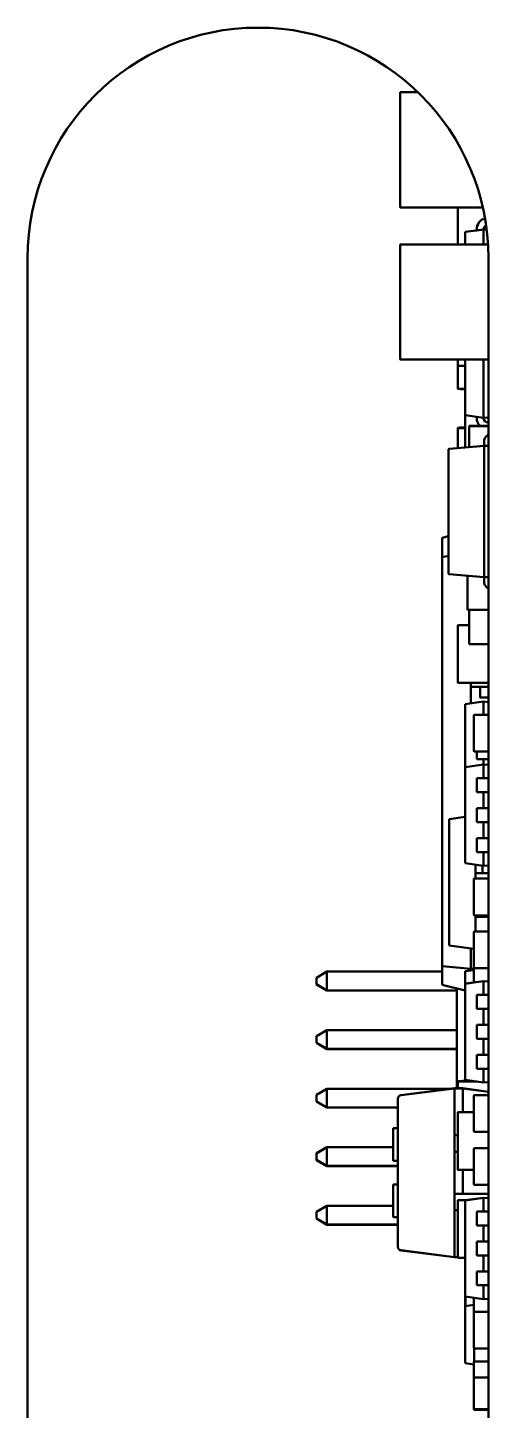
# Model space of a CAD drawing. Header units: millimetres. Extents: x 3100 to 5091, y 868 to 1900.
# Drawn here: x 3481.94 to 3491.94, y 1432.4 to 1462.4 of the extents above; entities that cross this region are included whole.
import ezdxf

# ---------------------------------------------------------------- set-up
doc = ezdxf.new("R2010")
doc.units = ezdxf.units.MM
doc.header["$LTSCALE"] = 1.8
doc.layers.add('외형선(ISO)', color=7, linetype='Continuous', lineweight=50)

msp = doc.modelspace()

# ---------------------------------------------------------------- linework, layer by layer
at = {"layer": '외형선(ISO)'}
for p, q in [((3490.025, 1460.992), (3490.025, 1458.502)), ((3490.03, 1460.998), (3490.409, 1460.998)), ((3490.03, 1460.997), (3490.03, 1460.998)), ((3490.409, 1460.997), (3490.03, 1460.997)), ((3491.817, 1458.497), (3490.03, 1458.497)), ((3491.28, 1457.696), (3491.28, 1458.497)), ((3491.437, 1457.965), (3491.837, 1458.021)), ((3491.687, 1458), (3491.437, 1457.965)), ((3491.437, 1457.696), (3491.437, 1457.965)), ((3491.437, 1457.965), (3491.437, 1457.965)), ((3491.687, 1458), (3491.837, 1458.021)), ((3491.687, 1458.021), (3491.687, 1458.021)), ((3491.687, 1458.021), (3491.687, 1458.021)), ((3491.687, 1458.021), (3491.687, 1458.021)), ((3491.687, 1458.021), (3491.687, 1458.021)), ((3491.687, 1458.021), (3491.687, 1458.021)), ((3491.687, 1458.021), (3491.687, 1458)), ((3491.837, 1458.021), (3491.837, 1457.696)), ((3491.837, 1458.021), (3491.837, 1458.021)), ((3491.837, 1458.021), (3491.902, 1458.014)), ((3491.902, 1458.014), (3491.837, 1458.021)), ((3490.025, 1457.69), (3490.025, 1455.2)), ((3490.03, 1457.696), (3491.931, 1457.696)), ((3490.03, 1457.695), (3490.03, 1457.696)), ((3491.931, 1457.695), (3490.03, 1457.695)), ((3481.94, 1422.396), (3481.94, 1457.396)), ((3491.94, 1457.396), (3491.94, 1422.396)), ((3491.94, 1455.195), (3490.03, 1455.195)), ((3491.28, 1455.062), (3491.28, 1455.195)), ((3491.437, 1453.989), (3491.437, 1455.195)), ((3491.837, 1455.195), (3491.837, 1453.933)), ((3491.275, 1455.057), (3491.275, 1455.057)), ((3491.275, 1455.057), (3491.275, 1454.567)), ((3491.437, 1455.062), (3491.28, 1455.062)), ((3491.28, 1455.062), (3491.28, 1455.062)), ((3491.437, 1454.562), (3491.28, 1454.562)), ((3491.837, 1453.933), (3491.437, 1453.989)), ((3491.437, 1453.289), (3491.437, 1453.989)), ((3491.275, 1453.712), (3491.275, 1453.712)), ((3491.275, 1453.712), (3491.275, 1453.275)), ((3491.28, 1453.712), (3491.437, 1453.712)), ((3491.525, 1453.757), (3491.525, 1453.756)), ((3491.94, 1453.757), (3491.525, 1453.757)), ((3491.94, 1453.756), (3491.525, 1453.756)), ((3491.525, 1453.756), (3491.525, 1453.297)), ((3491.525, 1453.756), (3491.94, 1453.756)), ((3491.525, 1453.756), (3491.525, 1453.756)), ((3491.525, 1453.756), (3491.525, 1453.756)), ((3491.94, 1453.756), (3491.525, 1453.756)), ((3491.687, 1453.933), (3491.687, 1453.954)), ((3491.837, 1453.933), (3491.94, 1453.943)), ((3491.934, 1453.833), (3491.94, 1453.832)), ((3491.934, 1453.833), (3491.94, 1453.832)), ((3491.934, 1453.833), (3491.94, 1453.833)), ((3491.934, 1453.833), (3491.94, 1453.833)), ((3491.934, 1453.833), (3491.94, 1453.833)), ((3491.934, 1453.833), (3491.94, 1453.833)), ((3491.847, 1453.325), (3491.847, 1453.425)), ((3491.847, 1453.425), (3491.847, 1453.425)), ((3491.072, 1452.789), (3491.072, 1453.239)), ((3491.072, 1453.239), (3491.072, 1453.239)), ((3491.847, 1453.325), (3491.09, 1453.259)), ((3491.847, 1453.325), (3491.847, 1453.325)), ((3491.847, 1450.495), (3491.847, 1453.305)), ((3491.847, 1453.305), (3491.847, 1453.305)), ((3491.867, 1453.325), (3491.94, 1453.325)), ((3491.072, 1450.561), (3491.072, 1452.789)), ((3491.072, 1451.365), (3490.937, 1451.332)), ((3491.072, 1451.363), (3490.937, 1451.331)), ((3490.937, 1451.332), (3490.937, 1451.331)), ((3490.937, 1451.331), (3490.937, 1450.918)), ((3491.072, 1450.932), (3490.937, 1450.918)), ((3490.937, 1450.918), (3490.938, 1442.043)), ((3491.847, 1450.475), (3491.09, 1450.541)), ((3491.49, 1450.154), (3491.49, 1450.506)), ((3491.847, 1450.495), (3491.847, 1450.495)), ((3491.847, 1450.375), (3491.847, 1450.475)), ((3491.94, 1450.475), (3491.847, 1450.475)), ((3491.49, 1450.154), (3491.49, 1449.766)), ((3491.94, 1449.766), (3491.49, 1449.766)), ((3491.525, 1449.766), (3491.525, 1449.021)), ((3491.275, 1449.431), (3491.275, 1448.191)), ((3491.525, 1449.436), (3491.28, 1449.436)), ((3491.28, 1449.436), (3491.525, 1449.436)), ((3491.28, 1449.436), (3491.28, 1449.436)), ((3491.94, 1449.021), (3491.525, 1449.021)), ((3491.94, 1448.186), (3491.28, 1448.186)), ((3491.562, 1448.186), (3491.562, 1448.106)), ((3491.562, 1447.856), (3491.562, 1448.106)), ((3491.713, 1448.096), (3491.94, 1448.096)), ((3491.762, 1448.096), (3491.762, 1447.866)), ((3491.437, 1447.721), (3491.837, 1447.778)), ((3491.437, 1447.722), (3491.837, 1447.778)), ((3491.437, 1447.721), (3491.437, 1447.722)), ((3491.437, 1446.359), (3491.437, 1447.721)), ((3491.562, 1447.856), (3491.562, 1447.739)), ((3491.562, 1447.856), (3491.562, 1447.856)), ((3491.834, 1447.866), (3491.94, 1447.866)), ((3491.837, 1447.778), (3491.837, 1447.493)), ((3491.837, 1447.778), (3491.837, 1447.778)), ((3491.94, 1447.767), (3491.837, 1447.778)), ((3491.94, 1447.767), (3491.837, 1447.778)), ((3491.625, 1447.477), (3491.625, 1447.477)), ((3491.625, 1446.709), (3491.625, 1447.477)), ((3491.94, 1447.493), (3491.641, 1447.493)), ((3491.641, 1447.493), (3491.94, 1447.493)), ((3491.641, 1447.493), (3491.641, 1447.493)), ((3491.94, 1447.493), (3491.641, 1447.493)), ((3491.641, 1447.493), (3491.641, 1447.493)), ((3491.641, 1446.693), (3491.94, 1446.693)), ((3491.687, 1446.693), (3491.687, 1446.528)), ((3491.837, 1446.528), (3491.837, 1446.415)), ((3491.929, 1446.528), (3491.94, 1446.528)), ((3491.837, 1446.415), (3491.437, 1446.359)), ((3491.837, 1446.415), (3491.437, 1446.358)), ((3491.437, 1446.358), (3491.437, 1446.359)), ((3491.437, 1444.271), (3491.437, 1446.358)), ((3491.837, 1446.415), (3491.837, 1446.415)), ((3491.837, 1446.415), (3491.837, 1446.115)), ((3491.837, 1446.415), (3491.94, 1446.404)), ((3491.837, 1446.415), (3491.94, 1446.404)), ((3491.687, 1446.115), (3491.837, 1446.115)), ((3491.687, 1445.815), (3491.687, 1446.115)), ((3491.94, 1446.115), (3491.929, 1446.115)), ((3491.934, 1446.115), (3491.94, 1446.115)), ((3491.837, 1445.815), (3491.837, 1445.465)), ((3491.94, 1445.815), (3491.929, 1445.815)), ((3491.687, 1445.465), (3491.837, 1445.465)), ((3491.687, 1445.165), (3491.687, 1445.465)), ((3491.94, 1445.465), (3491.929, 1445.465)), ((3491.934, 1445.465), (3491.94, 1445.465)), ((3491.087, 1445.227), (3491.437, 1445.277)), ((3491.087, 1445.228), (3491.437, 1445.277)), ((3491.087, 1445.227), (3491.087, 1445.228)), ((3491.087, 1442.489), (3491.087, 1445.227)), ((3491.837, 1445.165), (3491.837, 1444.815)), ((3491.94, 1445.165), (3491.929, 1445.165)), ((3491.687, 1444.815), (3491.837, 1444.815)), ((3491.687, 1444.515), (3491.687, 1444.815)), ((3491.94, 1444.815), (3491.929, 1444.815)), ((3491.934, 1444.815), (3491.94, 1444.815)), ((3491.837, 1444.515), (3491.837, 1444.215)), ((3491.94, 1444.515), (3491.929, 1444.515)), ((3491.437, 1444.271), (3491.837, 1444.215)), ((3491.662, 1444.239), (3491.662, 1444.058)), ((3491.812, 1444.058), (3491.812, 1444.218)), ((3491.94, 1444.225), (3491.837, 1444.215)), ((3491.625, 1443.927), (3491.625, 1443.926)), ((3491.625, 1443.158), (3491.625, 1443.926)), ((3491.94, 1443.943), (3491.641, 1443.943)), ((3491.641, 1443.943), (3491.94, 1443.943)), ((3491.641, 1443.943), (3491.641, 1443.943)), ((3491.641, 1443.942), (3491.94, 1443.942)), ((3491.641, 1443.942), (3491.641, 1443.942)), ((3491.662, 1444.058), (3491.812, 1444.058)), ((3491.662, 1444.058), (3491.662, 1443.943)), ((3491.908, 1444.058), (3491.94, 1444.058)), ((3491.94, 1444.058), (3491.911, 1444.058)), ((3491.94, 1443.142), (3491.641, 1443.142)), ((3491.662, 1443.142), (3491.662, 1443.108)), ((3491.662, 1443.108), (3491.812, 1443.108)), ((3491.662, 1443.108), (3491.662, 1442.794)), ((3491.812, 1443.108), (3491.812, 1443.142)), ((3491.908, 1443.108), (3491.94, 1443.108)), ((3491.94, 1443.108), (3491.911, 1443.108)), ((3491.625, 1442.778), (3491.625, 1442.778)), ((3491.625, 1442.01), (3491.625, 1442.778)), ((3491.94, 1442.794), (3491.641, 1442.794)), ((3491.641, 1442.794), (3491.94, 1442.794)), ((3491.641, 1442.794), (3491.641, 1442.794)), ((3491.94, 1442.794), (3491.641, 1442.794)), ((3491.641, 1442.794), (3491.641, 1442.794)), ((3491.625, 1442.413), (3491.087, 1442.489)), ((3491.563, 1441.981), (3491.563, 1442.422)), ((3491.563, 1441.981), (3490.938, 1442.043)), ((3490.938, 1442.043), (3490.938, 1441.631)), ((3491.625, 1441.686), (3491.625, 1442.01)), ((3491.641, 1441.994), (3491.94, 1441.994)), ((3488.207, 1441.79), (3488.436, 1441.922)), ((3488.436, 1441.921), (3488.207, 1441.789)), ((3488.207, 1441.789), (3488.436, 1441.921)), ((3488.436, 1441.921), (3488.207, 1441.789)), ((3488.207, 1441.789), (3488.207, 1441.79)), ((3488.207, 1441.789), (3488.207, 1441.789)), ((3488.207, 1441.647), (3488.207, 1441.789)), ((3488.207, 1441.789), (3488.207, 1441.789)), ((3490.938, 1441.922), (3488.436, 1441.922)), ((3488.436, 1441.921), (3488.436, 1441.922)), ((3488.436, 1441.921), (3490.938, 1441.921)), ((3488.436, 1441.921), (3488.436, 1441.921)), ((3488.436, 1441.921), (3490.938, 1441.921)), ((3488.436, 1441.515), (3488.436, 1441.921)), ((3490.938, 1441.921), (3488.436, 1441.921)), ((3488.436, 1441.921), (3488.436, 1441.921)), ((3491.625, 1441.957), (3491.437, 1441.93)), ((3491.625, 1441.956), (3491.437, 1441.93)), ((3491.437, 1441.66), (3491.437, 1441.93)), ((3491.437, 1441.93), (3491.437, 1441.93)), ((3491.837, 1441.716), (3491.437, 1441.66)), ((3491.837, 1441.716), (3491.437, 1441.659)), ((3491.563, 1441.981), (3491.563, 1441.948)), ((3491.625, 1441.981), (3491.563, 1441.981)), ((3491.837, 1441.716), (3491.837, 1441.716)), ((3491.837, 1441.716), (3491.837, 1441.416)), ((3491.837, 1441.716), (3491.94, 1441.705)), ((3491.837, 1441.716), (3491.94, 1441.705)), ((3488.207, 1441.644), (3488.207, 1441.647)), ((3488.207, 1441.647), (3488.436, 1441.515)), ((3488.207, 1441.644), (3488.436, 1441.512)), ((3488.436, 1441.512), (3488.436, 1441.515)), ((3488.436, 1441.515), (3491.255, 1441.515)), ((3488.436, 1441.512), (3491.255, 1441.512)), ((3491.437, 1441.511), (3490.938, 1441.631)), ((3491.255, 1441.555), (3491.255, 1439.391)), ((3491.437, 1441.659), (3491.437, 1441.66)), ((3491.437, 1439.572), (3491.437, 1441.659)), ((3491.687, 1441.416), (3491.837, 1441.416)), ((3491.687, 1441.116), (3491.687, 1441.416)), ((3491.94, 1441.416), (3491.929, 1441.416)), ((3491.934, 1441.416), (3491.94, 1441.416)), ((3491.837, 1441.116), (3491.837, 1440.766)), ((3491.94, 1441.116), (3491.929, 1441.116)), ((3488.207, 1440.52), (3488.436, 1440.652)), ((3488.436, 1440.651), (3488.207, 1440.519)), ((3488.436, 1440.651), (3488.207, 1440.519)), ((3488.207, 1440.519), (3488.436, 1440.651)), ((3488.207, 1440.519), (3488.207, 1440.52)), ((3488.207, 1440.519), (3488.207, 1440.519)), ((3488.207, 1440.519), (3488.207, 1440.519)), ((3488.207, 1440.377), (3488.207, 1440.519)), ((3488.436, 1440.652), (3491.255, 1440.652)), ((3488.436, 1440.651), (3488.436, 1440.652)), ((3491.255, 1440.651), (3488.436, 1440.651)), ((3488.436, 1440.651), (3488.436, 1440.651)), ((3491.255, 1440.651), (3488.436, 1440.651)), ((3488.436, 1440.245), (3488.436, 1440.651)), ((3488.436, 1440.651), (3491.255, 1440.651)), ((3488.436, 1440.651), (3488.436, 1440.651)), ((3491.687, 1440.766), (3491.837, 1440.766)), ((3491.687, 1440.466), (3491.687, 1440.766)), ((3491.94, 1440.766), (3491.929, 1440.766)), ((3491.934, 1440.766), (3491.94, 1440.766)), ((3488.207, 1440.374), (3488.207, 1440.377)), ((3488.207, 1440.377), (3488.436, 1440.245)), ((3488.207, 1440.374), (3488.436, 1440.242)), ((3488.436, 1440.242), (3488.436, 1440.245)), ((3488.436, 1440.245), (3491.255, 1440.245)), ((3488.436, 1440.242), (3491.255, 1440.242)), ((3491.837, 1440.466), (3491.837, 1440.116)), ((3491.94, 1440.466), (3491.929, 1440.466)), ((3491.687, 1440.116), (3491.837, 1440.116)), ((3491.687, 1439.816), (3491.687, 1440.116)), ((3491.94, 1440.116), (3491.929, 1440.116)), ((3491.934, 1440.116), (3491.94, 1440.116)), ((3491.837, 1439.816), (3491.837, 1439.516)), ((3491.94, 1439.816), (3491.929, 1439.816)), ((3488.207, 1439.25), (3488.436, 1439.382)), ((3488.436, 1439.381), (3488.207, 1439.249)), ((3488.436, 1439.381), (3488.207, 1439.249)), ((3488.207, 1439.249), (3488.436, 1439.381)), ((3488.436, 1439.382), (3491.132, 1439.382)), ((3488.436, 1439.381), (3488.436, 1439.382)), ((3491.131, 1439.381), (3488.436, 1439.381)), ((3488.436, 1439.381), (3488.436, 1439.381)), ((3491.129, 1439.381), (3488.436, 1439.381)), ((3488.436, 1438.975), (3488.436, 1439.381)), ((3488.436, 1439.381), (3491.13, 1439.381)), ((3488.436, 1439.381), (3488.436, 1439.381)), ((3490.047, 1439.244), (3491.203, 1439.391)), ((3491.203, 1439.389), (3490.047, 1439.243)), ((3491.383, 1439.391), (3491.203, 1439.391)), ((3491.203, 1439.391), (3491.203, 1439.389)), ((3491.203, 1439.389), (3491.383, 1439.389)), ((3491.203, 1439.389), (3491.203, 1438.374)), ((3491.275, 1439.537), (3491.275, 1439.536)), ((3491.275, 1439.536), (3491.275, 1439.391)), ((3491.28, 1439.536), (3491.69, 1439.536)), ((3491.94, 1439.312), (3491.383, 1439.391)), ((3491.383, 1439.389), (3491.383, 1439.391)), ((3491.383, 1438.87), (3491.383, 1439.389)), ((3491.383, 1439.389), (3491.94, 1439.311)), ((3491.437, 1439.572), (3491.837, 1439.516)), ((3491.94, 1439.526), (3491.837, 1439.516)), ((3488.207, 1439.249), (3488.207, 1439.25)), ((3488.207, 1439.249), (3488.207, 1439.249)), ((3488.207, 1439.249), (3488.207, 1439.249)), ((3488.207, 1439.107), (3488.207, 1439.249)), ((3488.207, 1439.104), (3488.207, 1439.107)), ((3488.207, 1439.107), (3488.436, 1438.975)), ((3488.207, 1439.104), (3488.436, 1438.972)), ((3489.977, 1439.164), (3489.977, 1439.165)), ((3489.977, 1435.955), (3489.977, 1439.164)), ((3491.625, 1439.228), (3491.625, 1439.227)), ((3491.625, 1438.459), (3491.625, 1439.227)), ((3491.94, 1439.244), (3491.641, 1439.244)), ((3491.641, 1439.244), (3491.94, 1439.244)), ((3491.641, 1439.244), (3491.641, 1439.244)), ((3491.641, 1439.243), (3491.94, 1439.243)), ((3491.641, 1439.243), (3491.641, 1439.243)), ((3488.436, 1438.972), (3488.436, 1438.975)), ((3488.436, 1438.975), (3489.977, 1438.975)), ((3488.436, 1438.972), (3489.977, 1438.972)), ((3491.275, 1438.865), (3491.275, 1437.625)), ((3491.625, 1438.87), (3491.28, 1438.87)), ((3491.28, 1438.87), (3491.625, 1438.87)), ((3491.28, 1438.87), (3491.28, 1438.87)), ((3489.977, 1438.526), (3489.877, 1438.526)), ((3489.877, 1438.526), (3489.877, 1438.526)), ((3489.977, 1438.526), (3489.877, 1438.526)), ((3489.877, 1437.814), (3489.877, 1438.526)), ((3491.94, 1438.443), (3491.641, 1438.443)), ((3488.207, 1437.98), (3488.436, 1438.112)), ((3488.436, 1438.111), (3488.207, 1437.979)), ((3488.436, 1438.111), (3488.207, 1437.979)), ((3488.207, 1437.979), (3488.436, 1438.111)), ((3488.436, 1438.112), (3489.877, 1438.112)), ((3488.436, 1438.111), (3488.436, 1438.112)), ((3489.877, 1438.111), (3488.436, 1438.111)), ((3488.436, 1438.111), (3488.436, 1438.111)), ((3489.877, 1438.111), (3488.436, 1438.111)), ((3488.436, 1437.705), (3488.436, 1438.111)), ((3488.436, 1438.111), (3489.877, 1438.111)), ((3488.436, 1438.111), (3488.436, 1438.111)), ((3491.203, 1438.374), (3491.275, 1438.374)), ((3491.203, 1438.014), (3491.203, 1438.374)), ((3491.275, 1438.374), (3491.266, 1438.374)), ((3491.94, 1438.095), (3491.641, 1438.095)), ((3491.641, 1438.095), (3491.94, 1438.095)), ((3491.641, 1438.095), (3491.641, 1438.095)), ((3491.94, 1438.095), (3491.641, 1438.095)), ((3491.641, 1438.095), (3491.641, 1438.095)), ((3488.207, 1437.979), (3488.207, 1437.98)), ((3488.207, 1437.979), (3488.207, 1437.979)), ((3488.207, 1437.979), (3488.207, 1437.979)), ((3488.207, 1437.837), (3488.207, 1437.979)), ((3488.207, 1437.834), (3488.207, 1437.837)), ((3488.207, 1437.837), (3488.436, 1437.705)), ((3488.207, 1437.834), (3488.436, 1437.702)), ((3489.977, 1437.814), (3489.877, 1437.814)), ((3491.203, 1438.014), (3491.203, 1437.104)), ((3491.266, 1438.014), (3491.275, 1438.014)), ((3491.625, 1438.079), (3491.625, 1438.079)), ((3491.625, 1437.311), (3491.625, 1438.079)), ((3488.436, 1437.702), (3488.436, 1437.705)), ((3488.436, 1437.705), (3489.977, 1437.705)), ((3488.436, 1437.702), (3489.977, 1437.702)), ((3491.625, 1437.62), (3491.28, 1437.62)), ((3491.383, 1437.104), (3491.383, 1437.62)), ((3489.977, 1437.306), (3489.877, 1437.306)), ((3489.877, 1437.306), (3489.877, 1437.306)), ((3489.977, 1437.306), (3489.877, 1437.306)), ((3489.877, 1436.594), (3489.877, 1437.306)), ((3491.641, 1437.295), (3491.94, 1437.295)), ((3491.203, 1437.104), (3491.383, 1437.104)), ((3491.203, 1436.744), (3491.203, 1437.104)), ((3491.94, 1437.104), (3491.266, 1437.104)), ((3491.275, 1436.96), (3491.275, 1435.72)), ((3491.467, 1436.965), (3491.28, 1436.965)), ((3491.28, 1436.965), (3491.468, 1436.965)), ((3491.28, 1436.965), (3491.28, 1436.965)), ((3491.383, 1437.104), (3491.94, 1437.104)), ((3491.837, 1437.017), (3491.437, 1436.961)), ((3491.837, 1437.017), (3491.437, 1436.96)), ((3491.437, 1436.96), (3491.437, 1436.961)), ((3491.437, 1434.873), (3491.437, 1436.96)), ((3491.837, 1437.017), (3491.837, 1437.017)), ((3491.837, 1437.017), (3491.837, 1436.717)), ((3491.837, 1437.017), (3491.94, 1437.006)), ((3491.837, 1437.017), (3491.94, 1437.006)), ((3488.207, 1436.71), (3488.436, 1436.842)), ((3488.436, 1436.841), (3488.207, 1436.709)), ((3488.436, 1436.841), (3488.207, 1436.709)), ((3488.207, 1436.709), (3488.436, 1436.841)), ((3488.207, 1436.709), (3488.207, 1436.71)), ((3488.207, 1436.709), (3488.207, 1436.709)), ((3488.207, 1436.709), (3488.207, 1436.709)), ((3488.207, 1436.567), (3488.207, 1436.709)), ((3488.436, 1436.842), (3489.877, 1436.842)), ((3488.436, 1436.841), (3488.436, 1436.842)), ((3489.877, 1436.841), (3488.436, 1436.841)), ((3488.436, 1436.841), (3488.436, 1436.841)), ((3489.877, 1436.841), (3488.436, 1436.841)), ((3488.436, 1436.435), (3488.436, 1436.841)), ((3488.436, 1436.841), (3489.877, 1436.841)), ((3488.436, 1436.841), (3488.436, 1436.841)), ((3489.977, 1436.594), (3489.877, 1436.594)), ((3491.203, 1436.744), (3491.203, 1435.729)), ((3491.266, 1436.744), (3491.275, 1436.744)), ((3491.687, 1436.717), (3491.837, 1436.717)), ((3491.687, 1436.417), (3491.687, 1436.717)), ((3491.94, 1436.717), (3491.929, 1436.717)), ((3491.934, 1436.717), (3491.94, 1436.717)), ((3488.207, 1436.564), (3488.207, 1436.567)), ((3488.207, 1436.567), (3488.436, 1436.435)), ((3488.207, 1436.564), (3488.436, 1436.432)), ((3488.436, 1436.432), (3488.436, 1436.435)), ((3488.436, 1436.435), (3489.977, 1436.435)), ((3488.436, 1436.432), (3489.977, 1436.432)), ((3491.837, 1436.417), (3491.837, 1436.067)), ((3491.94, 1436.417), (3491.929, 1436.417)), ((3491.687, 1436.067), (3491.837, 1436.067)), ((3491.687, 1435.767), (3491.687, 1436.067)), ((3491.94, 1436.067), (3491.929, 1436.067)), ((3491.934, 1436.067), (3491.94, 1436.067)), ((3489.977, 1435.952), (3489.977, 1435.955)), ((3490.047, 1435.876), (3491.203, 1435.729)), ((3490.047, 1435.872), (3491.203, 1435.726)), ((3491.203, 1435.729), (3491.203, 1435.726)), ((3491.203, 1435.729), (3491.275, 1435.729)), ((3491.203, 1435.726), (3491.275, 1435.726)), ((3491.437, 1435.715), (3491.28, 1435.715)), ((3491.837, 1435.767), (3491.837, 1435.417)), ((3491.94, 1435.767), (3491.929, 1435.767)), ((3491.687, 1435.417), (3491.837, 1435.417)), ((3491.687, 1435.117), (3491.687, 1435.417)), ((3491.94, 1435.417), (3491.929, 1435.417)), ((3491.934, 1435.417), (3491.94, 1435.417)), ((3491.837, 1435.117), (3491.837, 1434.817)), ((3491.94, 1435.117), (3491.929, 1435.117)), ((3491.437, 1434.873), (3491.837, 1434.817)), ((3491.437, 1434.664), (3491.437, 1434.873)), ((3491.445, 1434.665), (3491.445, 1434.872)), ((3491.625, 1434.529), (3491.625, 1434.846)), ((3491.94, 1434.827), (3491.837, 1434.817)), ((3491.437, 1434.664), (3491.625, 1434.691)), ((3491.625, 1434.69), (3491.437, 1434.664)), ((3491.437, 1433.426), (3491.437, 1434.664)), ((3491.437, 1434.664), (3491.437, 1434.664)), ((3491.625, 1434.529), (3491.625, 1434.528)), ((3491.625, 1433.76), (3491.625, 1434.528)), ((3491.94, 1434.545), (3491.641, 1434.545)), ((3491.641, 1434.545), (3491.94, 1434.545)), ((3491.641, 1434.545), (3491.641, 1434.545)), ((3491.641, 1434.544), (3491.94, 1434.544)), ((3491.641, 1434.544), (3491.641, 1434.544)), ((3491.629, 1433.468), (3491.629, 1433.75)), ((3491.94, 1433.744), (3491.641, 1433.744)), ((3491.625, 1433.4), (3491.437, 1433.426)), ((3491.625, 1433.468), (3491.625, 1433.468)), ((3491.625, 1433.468), (3491.625, 1433.134)), ((3491.641, 1433.468), (3491.94, 1433.468)), ((3491.625, 1432.444), (3491.625, 1433.134)), ((3491.641, 1433.118), (3491.94, 1433.118)), ((3491.625, 1432.429), (3491.625, 1432.444)), ((3491.94, 1432.428), (3491.641, 1432.428)), ((3491.94, 1432.413), (3491.641, 1432.413))]:
    msp.add_line(p, q, dxfattribs=at)
for centre, radius, start, end in [((3486.94, 1457.396), 5, 0, 180), ((3490.03, 1460.992), 0.005, 90, 180.0058), ((3491.937, 1458.021), 0.25, 106.8729, 180), ((3491.937, 1458.021), 0.25, 106.8706, 180), ((3491.937, 1458.021), 0.25, 106.868, 180), ((3491.937, 1458.021), 0.25, 106.8657, 180), ((3491.937, 1458.021), 0.25, 106.863, 180), ((3491.937, 1458.021), 0.25, 106.8608, 180), ((3491.937, 1458.021), 0.1, 118.8852, 180), ((3490.03, 1457.69), 0.005, 90, 180.0058), ((3491.28, 1455.057), 0.005, 90, 180), ((3491.937, 1453.933), 0.25, 180, 224.7205), ((3491.937, 1453.933), 0.1, 180.0326, 268), ((3491.937, 1453.933), 0.1, 180.0652, 268), ((3491.937, 1453.933), 0.1, 180.1033, 268), ((3491.937, 1453.933), 0.1, 180.1359, 268), ((3491.937, 1453.933), 0.1, 180.1739, 268), ((3491.937, 1453.933), 0.1, 180.2065, 268), ((3491.092, 1453.239), 0.02, 95, 180), ((3491.092, 1450.561), 0.02, 180, 265), ((3491.28, 1449.431), 0.005, 90, 180.0142), ((3491.641, 1447.477), 0.016, 90, 180), ((3491.641, 1447.477), 0.016, 90, 180), ((3491.641, 1446.709), 0.016, 180, 270), ((3491.641, 1443.927), 0.016, 90, 180), ((3491.641, 1443.926), 0.016, 90, 180), ((3491.641, 1443.158), 0.016, 180, 270), ((3491.641, 1442.778), 0.016, 90, 180), ((3491.641, 1442.778), 0.016, 90, 180), ((3491.641, 1442.01), 0.016, 180, 270), ((3491.641, 1439.228), 0.016, 90, 180), ((3491.641, 1439.227), 0.016, 90, 180), ((3491.28, 1438.865), 0.005, 90, 180.0142), ((3491.641, 1438.459), 0.016, 180, 270), ((3491.641, 1438.079), 0.016, 90, 180), ((3491.641, 1438.079), 0.016, 90, 180), ((3491.641, 1437.311), 0.016, 180, 270), ((3491.28, 1436.96), 0.005, 90, 180.0142), ((3491.641, 1434.529), 0.016, 90, 180), ((3491.641, 1434.528), 0.016, 90, 180), ((3491.641, 1433.76), 0.016, 180, 270), ((3491.641, 1433.134), 0.016, 180, 270), ((3491.641, 1432.444), 0.016, 180, 270), ((3491.641, 1432.429), 0.016, 180, 270)]:
    msp.add_arc(centre, radius, start, end, dxfattribs=at)
for centre, major_axis, ratio, start_param, end_param in [((3737.698, 1702.122), (-246.418, -247.56), 0.000134, 0.000154, 0.001655), ((3491.867, 1453.325), (-0.02, 0), 0.00019, 6.283184, 7.853982), ((3491.848, 1453.305), (-0.0009, 0.02), 0.043646, 0.001696, 1.567572), ((3491.848, 1450.495), (-0.0009, -0.02), 0.043629, 4.715993, 6.281868), ((3491.937, 1446.528), (-0.25, 0), 0.00019, 6.283183, 7.819074), ((3491.937, 1446.115), (-0.25, 0), 0.00019, 0, 1.53589), ((3491.937, 1446.115), (-0.1, 0), 0.00019, 6.283183, 7.819074), ((3491.937, 1445.815), (-0.25, 0), 0.00019, 0, 1.53589), ((3491.937, 1445.465), (-0.25, 0), 0.00019, 0, 1.53589), ((3491.937, 1445.465), (-0.1, 0), 0.00019, 6.283183, 7.819074), ((3491.937, 1445.165), (-0.25, 0), 0.00019, 0, 1.53589), ((3491.937, 1444.815), (-0.25, 0), 0.00019, 0, 1.53589), ((3491.937, 1444.815), (-0.1, 0), 0.00019, 6.283183, 7.819074), ((3491.937, 1444.515), (-0.25, 0), 0.00019, 0, 1.53589), ((3491.912, 1444.058), (-0.25, 0), 0.00019, 6.283183, 7.836527), ((3491.912, 1444.058), (-0.1, 0), 0.00019, 0, 1.553343), ((3491.912, 1443.108), (-0.25, 0), 0.00019, 6.283183, 7.836527), ((3491.912, 1443.108), (-0.1, 0), 0.00019, 0, 1.553343), ((3491.937, 1441.416), (-0.25, 0), 0.00019, 0, 1.53589), ((3491.937, 1441.416), (-0.1, 0), 0.00019, 6.283183, 7.819074), ((3491.937, 1441.116), (-0.25, 0), 0.00019, 0, 1.53589), ((3491.937, 1440.766), (-0.25, 0), 0.00019, 0, 1.53589), ((3491.937, 1440.766), (-0.1, 0), 0.00019, 6.283183, 7.819074), ((3491.937, 1440.466), (-0.25, 0), 0.00019, 0, 1.53589), ((3491.937, 1440.116), (-0.25, 0), 0.00019, 0, 1.53589), ((3491.937, 1440.116), (-0.1, 0), 0.00019, 6.283183, 7.819074), ((3491.937, 1439.816), (-0.25, 0), 0.00019, 0, 1.53589), ((3490.057, 1439.165), (0, -0.08), 0.99981, 3.267383, 4.712389), ((3490.057, 1439.164), (0.08, 0), 0.99981, 1.696587, 3.141593), ((3491.293, 1438.374), (-0.09, 0), 0.00019, 0, 1.264357), ((3491.293, 1438.014), (-0.09, 0), 0.00019, 6.283183, 7.547541), ((3491.293, 1437.104), (-0.09, 0), 0.00019, 0, 1.264357), ((3491.293, 1436.744), (-0.09, 0), 0.00019, 6.283183, 7.547541), ((3491.937, 1436.717), (-0.25, 0), 0.00019, 0, 1.53589), ((3491.937, 1436.717), (-0.1, 0), 0.00019, 6.283183, 7.819074), ((3491.937, 1436.417), (-0.25, 0), 0.00019, 0, 1.53589), ((3491.937, 1436.067), (-0.25, 0), 0.00019, 0, 1.53589), ((3491.937, 1436.067), (-0.1, 0), 0.00019, 6.283183, 7.819074), ((3490.057, 1435.955), (0, -0.08), 0.99981, 4.712389, 6.157395), ((3490.057, 1435.952), (0, -0.08), 0.99981, 4.712389, 6.157395), ((3491.937, 1435.767), (-0.25, 0), 0.00019, 0, 1.53589), ((3491.937, 1435.417), (-0.25, 0), 0.00019, 0, 1.53589), ((3491.937, 1435.417), (-0.1, 0), 0.00019, 6.283183, 7.819074), ((3491.937, 1435.117), (-0.25, 0), 0.00019, 0, 1.53589), ((3491.641, 1433.468), (-0.016, 0), 0.00019, 6.283183, 7.853981)]:
    msp.add_ellipse(centre, major_axis=major_axis, ratio=ratio, start_param=start_param, end_param=end_param, dxfattribs=at)
for points, knots in [([(3490.025, 1458.502), (3490.025, 1458.502), (3490.025, 1458.502), (3490.025, 1458.502), (3490.025, 1458.5), (3490.027, 1458.497), (3490.03, 1458.497)], [-0.0000046412, -0.0000046412, -0.0000046412, -0.0000046412, 0.0000103529, 0.0000103529, 0.0000103529, 0.0009549771, 0.0009549771, 0.0009549771, 0.0009549771]), ([(3490.025, 1455.2), (3490.025, 1455.2), (3490.025, 1455.2), (3490.025, 1455.2), (3490.025, 1455.198), (3490.027, 1455.195), (3490.03, 1455.195)], [-0.0000046412, -0.0000046412, -0.0000046412, -0.0000046412, 0.0000103529, 0.0000103529, 0.0000103529, 0.0009549771, 0.0009549771, 0.0009549771, 0.0009549771]), ([(3491.28, 1454.562), (3491.279, 1454.562), (3491.277, 1454.563), (3491.276, 1454.564), (3491.276, 1454.564), (3491.276, 1454.565), (3491.276, 1454.566), (3491.275, 1454.566), (3491.275, 1454.566), (3491.275, 1454.566), (3491.275, 1454.567), (3491.275, 1454.567), (3491.275, 1454.567), (3491.275, 1454.567), (3491.275, 1454.567), (3491.275, 1454.567), (3491.275, 1454.567), (3491.275, 1454.567), (3491.275, 1454.567), (3491.275, 1454.567), (3491.275, 1454.567), (3491.275, 1454.567)], [0.0000000028, 0.0000000028, 0.0000000028, 0.0000000028, 0.0004738719, 0.0004738719, 0.0004738719, 0.0007108064, 0.0007108064, 0.0007108064, 0.0008292737, 0.0008292737, 0.0008292737, 0.0008885073, 0.0008885073, 0.0008885073, 0.0009181242, 0.0009181242, 0.0009181242, 0.0009329326, 0.0009329326, 0.0009329326, 0.000947741, 0.000947741, 0.000947741, 0.000947741]), ([(3491.437, 1454.551), (3491.416, 1454.552), (3491.395, 1454.554), (3491.358, 1454.556), (3491.341, 1454.557), (3491.32, 1454.559), (3491.315, 1454.559), (3491.306, 1454.56), (3491.302, 1454.56), (3491.296, 1454.561), (3491.294, 1454.561), (3491.29, 1454.561), (3491.288, 1454.561), (3491.285, 1454.562), (3491.284, 1454.562), (3491.282, 1454.562), (3491.281, 1454.562), (3491.28, 1454.562), (3491.28, 1454.562), (3491.28, 1454.562)], [0.11520008, 0.11520008, 0.11520008, 0.11520008, 0.12153578, 0.12153578, 0.12649045, 0.12649045, 0.12802377, 0.12802377, 0.1294304, 0.1294304, 0.13021905, 0.13021905, 0.13181055, 0.13181055, 0.13337898, 0.13337898, 0.13736046, 0.13736046, 0.13780476, 0.13780476, 0.13780476, 0.13780476]), ([(3491.28, 1453.717), (3491.279, 1453.717), (3491.277, 1453.716), (3491.276, 1453.716), (3491.276, 1453.715), (3491.276, 1453.715), (3491.276, 1453.714), (3491.275, 1453.714), (3491.275, 1453.713), (3491.275, 1453.713), (3491.275, 1453.713), (3491.275, 1453.713), (3491.275, 1453.713), (3491.275, 1453.713), (3491.275, 1453.713), (3491.275, 1453.713), (3491.275, 1453.713), (3491.275, 1453.713), (3491.275, 1453.712), (3491.275, 1453.712), (3491.275, 1453.712), (3491.275, 1453.712)], [0.0000203744, 0.0000203744, 0.0000203744, 0.0000203744, 0.0004738719, 0.0004738719, 0.0004738719, 0.0007108064, 0.0007108064, 0.0007108064, 0.0008292737, 0.0008292737, 0.0008292737, 0.0008885073, 0.0008885073, 0.0008885073, 0.0009181242, 0.0009181242, 0.0009181242, 0.0009329326, 0.0009329326, 0.0009329326, 0.000947741, 0.000947741, 0.000947741, 0.000947741]), ([(3491.28, 1453.718), (3491.281, 1453.718), (3491.281, 1453.718), (3491.284, 1453.718), (3491.286, 1453.718), (3491.291, 1453.718), (3491.292, 1453.719), (3491.295, 1453.719), (3491.297, 1453.719), (3491.303, 1453.719), (3491.308, 1453.72), (3491.318, 1453.721), (3491.323, 1453.721), (3491.34, 1453.722), (3491.351, 1453.723), (3491.387, 1453.725), (3491.412, 1453.727), (3491.437, 1453.728)], [0, 0, 0, 0, 0.00393122, 0.00393122, 0.00689551, 0.00689551, 0.00769576, 0.00769576, 0.00848803, 0.00848803, 0.0100965, 0.0100965, 0.01167408, 0.01167408, 0.01506064, 0.01506064, 0.02260568, 0.02260568, 0.02260568, 0.02260568]), ([(3491.94, 1453.564), (3491.929, 1453.559), (3491.919, 1453.553), (3491.896, 1453.537), (3491.885, 1453.526), (3491.867, 1453.5), (3491.859, 1453.486), (3491.85, 1453.456), (3491.847, 1453.441), (3491.847, 1453.425)], [3.532247, 3.532247, 3.532247, 3.532247, 3.769911, 3.769911, 4.08407, 4.08407, 4.39823, 4.39823, 4.712389, 4.712389, 4.712389, 4.712389]), ([(3491.94, 1450.236), (3491.929, 1450.241), (3491.919, 1450.247), (3491.896, 1450.263), (3491.885, 1450.274), (3491.867, 1450.299), (3491.859, 1450.314), (3491.85, 1450.343), (3491.847, 1450.359), (3491.847, 1450.375)], [0.390655, 0.390655, 0.390655, 0.390655, 0.628319, 0.628319, 0.942478, 0.942478, 1.256637, 1.256637, 1.570796, 1.570796, 1.570796, 1.570796]), ([(3491.275, 1448.191), (3491.275, 1448.191), (3491.275, 1448.191), (3491.275, 1448.191), (3491.275, 1448.189), (3491.277, 1448.186), (3491.28, 1448.186)], [-0.0000046349, -0.0000046349, -0.0000046349, -0.0000046349, 0.0000103556, 0.0000103556, 0.0000103556, 0.0009547571, 0.0009547571, 0.0009547571, 0.0009547571]), ([(3491.713, 1448.096), (3491.693, 1448.096), (3491.674, 1448.096), (3491.64, 1448.096), (3491.625, 1448.096), (3491.6, 1448.096), (3491.59, 1448.096), (3491.576, 1448.096), (3491.573, 1448.096), (3491.572, 1448.096), (3491.572, 1448.096), (3491.572, 1448.096), (3491.572, 1448.096), (3491.572, 1448.096), (3491.572, 1448.096), (3491.572, 1448.096), (3491.572, 1448.096), (3491.571, 1448.096), (3491.571, 1448.096), (3491.571, 1448.096), (3491.57, 1448.096), (3491.569, 1448.096), (3491.568, 1448.097), (3491.566, 1448.098), (3491.565, 1448.098), (3491.564, 1448.1), (3491.563, 1448.101), (3491.562, 1448.103), (3491.562, 1448.104), (3491.562, 1448.105), (3491.562, 1448.105), (3491.562, 1448.106)], [0, 0, 0, 0, 0.0061646, 0.0061646, 0.01221489, 0.01221489, 0.01826944, 0.01826944, 0.0243236, 0.0243236, 0.02454892, 0.02454892, 0.0246337, 0.0246337, 0.02467216, 0.02467216, 0.02469129, 0.02469129, 0.02472995, 0.02472995, 0.02488536, 0.02488536, 0.0251933, 0.0251933, 0.02550542, 0.02550542, 0.02582421, 0.02582421, 0.02614284, 0.02614284, 0.02619443, 0.02619443, 0.02619443, 0.02619443]), ([(3491.752, 1447.866), (3491.752, 1447.866), (3491.752, 1447.866), (3491.752, 1447.866), (3491.752, 1447.866), (3491.753, 1447.866), (3491.753, 1447.866), (3491.756, 1447.866), (3491.761, 1447.866), (3491.772, 1447.866), (3491.779, 1447.866), (3491.796, 1447.866), (3491.806, 1447.866), (3491.822, 1447.866), (3491.828, 1447.866), (3491.834, 1447.866)], [0.00177167, 0.00177167, 0.00177167, 0.00177167, 0.0017938, 0.0017938, 0.00224512, 0.00224512, 0.00360109, 0.00360109, 0.00706667, 0.00706667, 0.01056814, 0.01056814, 0.01407268, 0.01407268, 0.01581737, 0.01581737, 0.01581737, 0.01581737]), ([(3491.28, 1439.542), (3491.279, 1439.542), (3491.277, 1439.541), (3491.276, 1439.54), (3491.276, 1439.539), (3491.276, 1439.539), (3491.276, 1439.538), (3491.275, 1439.538), (3491.275, 1439.538), (3491.275, 1439.537), (3491.275, 1439.537), (3491.275, 1439.537), (3491.275, 1439.537), (3491.275, 1439.537), (3491.275, 1439.537), (3491.275, 1439.537), (3491.275, 1439.537), (3491.275, 1439.537), (3491.275, 1439.537), (3491.275, 1439.537), (3491.275, 1439.537), (3491.275, 1439.537)], [0.0000203744, 0.0000203744, 0.0000203744, 0.0000203744, 0.0004738719, 0.0004738719, 0.0004738719, 0.0007108064, 0.0007108064, 0.0007108064, 0.0008292737, 0.0008292737, 0.0008292737, 0.0008885073, 0.0008885073, 0.0008885073, 0.0009181242, 0.0009181242, 0.0009181242, 0.0009329326, 0.0009329326, 0.0009329326, 0.000947741, 0.000947741, 0.000947741, 0.000947741]), ([(3491.28, 1439.542), (3491.281, 1439.542), (3491.281, 1439.542), (3491.284, 1439.542), (3491.286, 1439.542), (3491.291, 1439.543), (3491.292, 1439.543), (3491.295, 1439.543), (3491.297, 1439.543), (3491.303, 1439.544), (3491.308, 1439.544), (3491.318, 1439.545), (3491.323, 1439.545), (3491.34, 1439.546), (3491.351, 1439.547), (3491.396, 1439.55), (3491.43, 1439.552), (3491.488, 1439.556), (3491.512, 1439.557), (3491.536, 1439.558)], [0, 0, 0, 0, 0.00393122, 0.00393122, 0.00689551, 0.00689551, 0.00769576, 0.00769576, 0.00848803, 0.00848803, 0.0100965, 0.0100965, 0.01167408, 0.01167408, 0.01506064, 0.01506064, 0.02520661, 0.02520661, 0.03247146, 0.03247146, 0.03247146, 0.03247146]), ([(3491.275, 1437.625), (3491.275, 1437.625), (3491.275, 1437.625), (3491.275, 1437.625), (3491.275, 1437.623), (3491.277, 1437.62), (3491.28, 1437.62)], [-0.0000046349, -0.0000046349, -0.0000046349, -0.0000046349, 0.0000103556, 0.0000103556, 0.0000103556, 0.0009547571, 0.0009547571, 0.0009547571, 0.0009547571]), ([(3491.275, 1435.72), (3491.275, 1435.72), (3491.275, 1435.72), (3491.275, 1435.72), (3491.275, 1435.718), (3491.277, 1435.715), (3491.28, 1435.715)], [-0.0000046349, -0.0000046349, -0.0000046349, -0.0000046349, 0.0000103556, 0.0000103556, 0.0000103556, 0.0009547571, 0.0009547571, 0.0009547571, 0.0009547571])]:
    msp.add_open_spline(points, degree=3, knots=knots, dxfattribs=at)

doc.saveas('drawing.dxf')
